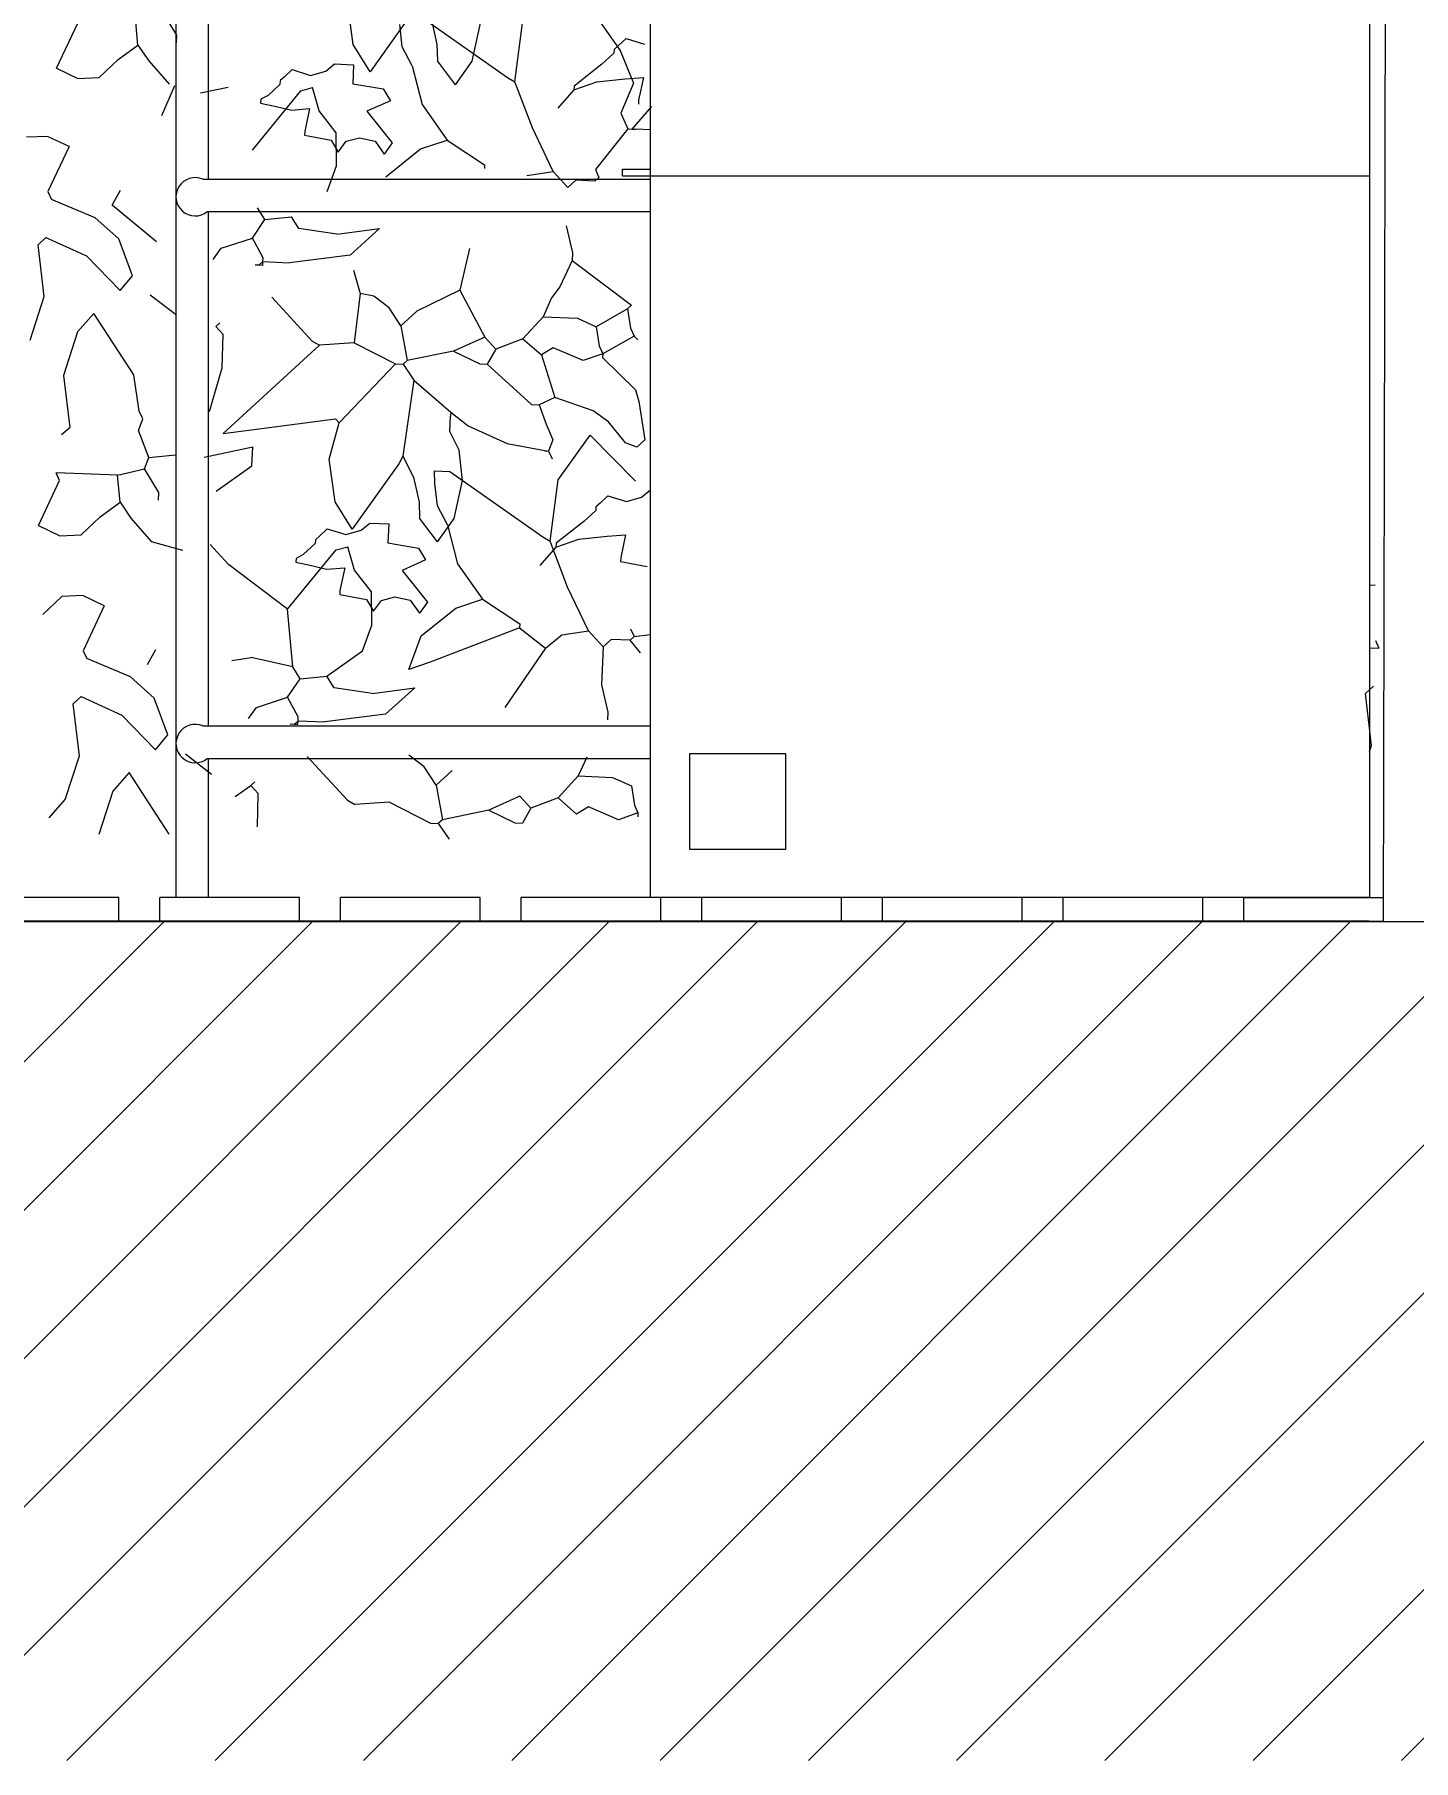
# Model space of a CAD drawing. Header units: centimetres. Extents: x 5667 to 17750, y 274 to 6203.
# Drawn here: x 5948.5 to 6063.6, y 4415.2 to 4559.2 of the extents above; entities that cross this region are included whole.
import ezdxf

# ---------------------------------------------------------------- set-up
doc = ezdxf.new("R2010")
doc.units = ezdxf.units.CM
doc.header["$MEASUREMENT"] = 0
doc.layers.get('0').update_dxf_attribs({"lineweight": 18})
for name, color, linetype, lineweight in [('A-FURN', 8, 'Continuous', 9), ('A-WALL-FULL', 7, 'Continuous', 20), ('G-ANNO-DIM', 3, 'Continuous', 9), ('G-HEDGE', 104, 'Continuous', 9)]:
    doc.layers.add(name, color=color, linetype=linetype, lineweight=lineweight)
doc.styles.add('ARIAL', font='arial.ttf')
doc.dimstyles.new('TICK_36', dxfattribs={"dimtxt": 10, "dimasz": 3.6, "dimexe": 1.8, "dimexo": 1.2, "dimgap": 1.8, "dimtad": 0, "dimdec": 0, "dimzin": 0, "dimdsep": 46, "dimtxsty": 'ARIAL', "dimblk": 'OBLIQUE', "dimcen": 1.8, "dimdle": 1.8, "dimclrd": 256, "dimclrt": 256, "dimadec": 0, "dimazin": 0, "dimtfac": 1, "dimtdec": 0, "dimtmove": 1, "dimatfit": 3, "dimldrblk": 'OPEN90', "dimfxl": 1, "dimtolj": 1, "dimtzin": 0, "dimarcsym": 0})

# ---------------------------------------------------------------- blocks, each defined once
blk = doc.blocks.new('_Oblique')
at = {"color": 0, "linetype": 'ByBlock', "lineweight": -2}
blk.add_line((-0.5, -0.5), (0.5, 0.5), dxfattribs=at)
blk = doc.blocks.new('*D33')
at = {"layer": 'Defpoints', "color": 0, "transparency": 16777216}
for p in [(6061.6, 4710.48), (5687.77, 4485.2), (6061.11, 4485.2)]:
    blk.add_point(p, dxfattribs=at)
at = {"layer": 'G-ANNO-DIM', "lineweight": -2, "transparency": 16777216}
for p, q in [((5687.77, 4712.28), (5687.77, 4610.81)), ((5687.77, 4483.4), (5687.77, 4584.87))]:
    blk.add_line(p, q, dxfattribs=at)
at = {"layer": 'G-ANNO-DIM', "color": 0, "lineweight": -2, "transparency": 16777216}
for p, q in [((6060.4, 4710.48), (5685.97, 4710.48)), ((6059.91, 4485.2), (5685.97, 4485.2))]:
    blk.add_line(p, q, dxfattribs=at)
at = {"layer": 'G-ANNO-DIM', "lineweight": -2, "transparency": 16777216, "xscale": 3.6, "yscale": 3.6, "zscale": 3.6}
for p, rotation in [((5687.77, 4710.48), 90), ((5687.77, 4485.2), 270)]:
    blk.add_blockref('_Oblique', p, dxfattribs=dict(at, rotation=rotation))
at = {"layer": 'G-ANNO-DIM', "transparency": 16777216, "insert": (5687.77, 4597.84), "char_height": 10, "attachment_point": 5, "rotation": 90, "style": 'ARIAL'}
blk.add_mtext('\\A1;225', dxfattribs=at)
blk = doc.blocks.new('_Open90')
at = {"color": 0, "linetype": 'ByBlock', "lineweight": -2}
for p, q in [((-0.5, 0.5), (0, 0)), ((0, 0), (-1, 0)), ((0, 0), (-0.5, -0.5))]:
    blk.add_line(p, q, dxfattribs=at)
blk = doc.blocks.new('*D34')
at = {"layer": 'Defpoints', "color": 0, "transparency": 16777216}
for p in [(5716.47, 4695.2), (6061.57, 4695.2), (6061.11, 4485.2)]:
    blk.add_point(p, dxfattribs=at)
at = {"layer": 'G-ANNO-DIM', "lineweight": -2, "transparency": 16777216}
for p, q in [((5716.47, 4697), (5716.47, 4603.11)), ((5716.47, 4483.4), (5716.47, 4577.28))]:
    blk.add_line(p, q, dxfattribs=at)
at = {"layer": 'G-ANNO-DIM', "color": 0, "lineweight": -2, "transparency": 16777216}
for p, q in [((6060.37, 4695.2), (5714.67, 4695.2)), ((6059.91, 4485.2), (5714.67, 4485.2))]:
    blk.add_line(p, q, dxfattribs=at)
at = {"layer": 'G-ANNO-DIM', "lineweight": -2, "transparency": 16777216, "xscale": 3.6, "yscale": 3.6, "zscale": 3.6}
for p, rotation in [((5716.47, 4695.2), 90), ((5716.47, 4485.2), 270)]:
    blk.add_blockref('_Oblique', p, dxfattribs=dict(at, rotation=rotation))
at = {"layer": 'G-ANNO-DIM', "transparency": 16777216, "insert": (5716.47, 4590.2), "char_height": 10, "attachment_point": 5, "rotation": 90, "style": 'ARIAL'}
blk.add_mtext('\\A1;210', dxfattribs=at)

msp = doc.modelspace()

# ---------------------------------------------------------------- hatches: boundary and pattern name
at = {"layer": 'A-WALL-FULL'}
h = msp.add_hatch(dxfattribs=at)
h.set_pattern_fill('ANSI31', color=0, scale=70)
h.set_pattern_definition([(45, (-2050.141, 2304.0196), (-6.187184, 6.187184), [])])
h.paths.add_polyline_path([(6690.4, 4485.2), (6666.88, 4485.2), (6666.88, 4710.48), (6666.88, 4780.48), (6061.6, 4780.48), (6061.6, 4710.48), (6061.57, 4695.2), (6065.62, 4695.2), (6075.13, 4695.2), (6075.13, 4710.48), (6375.51, 4710.48), (6652.86, 4710.48), (6652.86, 4485.2), (5730.58, 4485.2), (5730.58, 4415.2), (6690.4, 4415.2)])

# ---------------------------------------------------------------- linework, layer by layer
at = {"layer": 'A-FURN'}
for p, q in [((5960.33, 4637.84), (5960.33, 4487.2)), ((5963.03, 4589.27), (5963.03, 4547.13)), ((5962.58, 4547.13), (5999.94, 4547.13)), ((5999.94, 4547.41), (6059.94, 4547.41)), ((5962.96, 4544.42), (5999.94, 4544.42)), ((5963.03, 4544.42), (5963.03, 4501.51)), ((5962.58, 4501.51), (5999.94, 4501.51)), ((5962.96, 4498.8), (5999.94, 4498.8)), ((5963.03, 4498.8), (5963.03, 4487.2)), ((5955.57, 4487.2), (5943.92, 4487.2)), ((5955.57, 4485.2), (5955.57, 4487.2)), ((5970.64, 4487.2), (5958.99, 4487.2)), ((5958.99, 4485.2), (5958.99, 4487.2)), ((5963.03, 4487.2), (5960.33, 4487.2)), ((5970.64, 4485.2), (5970.64, 4487.2)), ((5985.72, 4487.2), (5974.07, 4487.2)), ((5974.07, 4485.2), (5974.07, 4487.2)), ((5985.72, 4485.2), (5985.72, 4487.2)), ((6000.8, 4487.2), (5989.15, 4487.2)), ((5989.15, 4485.2), (5989.15, 4487.2)), ((6000.8, 4485.2), (6000.8, 4487.2)), ((6015.88, 4487.2), (6004.23, 4487.2)), ((6004.23, 4485.2), (6004.23, 4487.2)), ((6015.88, 4485.2), (6015.88, 4487.2)), ((6030.95, 4487.2), (6019.3, 4487.2)), ((6019.3, 4485.2), (6019.3, 4487.2)), ((6030.95, 4485.2), (6030.95, 4487.2)), ((6046.03, 4487.2), (6034.38, 4487.2)), ((6034.38, 4485.2), (6034.38, 4487.2)), ((6046.03, 4485.2), (6046.03, 4487.2)), ((6049.46, 4485.2), (6049.46, 4487.2)), ((6049.46, 4487.2), (6061.11, 4487.2)), ((6052.26, 4487.2), (6054.96, 4487.2)), ((5955.57, 4485.2), (5943.92, 4485.2)), ((5970.64, 4485.2), (5958.99, 4485.2)), ((5985.72, 4485.2), (5974.07, 4485.2)), ((6000.8, 4485.2), (5989.15, 4485.2)), ((6015.88, 4485.2), (6004.23, 4485.2)), ((6030.95, 4485.2), (6019.3, 4485.2)), ((6046.03, 4485.2), (6034.38, 4485.2)), ((6061.11, 4485.2), (6049.46, 4485.2))]:
    msp.add_line(p, q, dxfattribs=at)
for points in [[(5999.94, 4487.2), (5999.94, 4562.41), (6059.94, 4562.41), (6059.94, 4487.2)], [(6003.21, 4491.2), (6003.21, 4499.2), (6011.21, 4499.2), (6011.21, 4491.2)]]:
    msp.add_lwpolyline(points, close=True, dxfattribs=at)
for centre in [(5961.94, 4545.66), (5961.94, 4500.04)]:
    msp.add_arc(centre, 1.6, 66.7709, 309.3571, dxfattribs=at)
at = {"layer": 'A-WALL-FULL'}
for p, q in [((6061.11, 4485.2), (6061.6, 4710.48)), ((5730.58, 4485.2), (6652.86, 4485.2)), ((6061.11, 4485.2), (6061.11, 4485.2))]:
    msp.add_line(p, q, dxfattribs=at)
at = {"layer": 'G-HEDGE'}
for p, q in [((5975.13, 4558.37), (5974.64, 4561.93)), ((5957.17, 4558.32), (5956.95, 4560.57)), ((5960.4, 4559.14), (5959.21, 4561.11)), ((5980.43, 4561.55), (5976.54, 4556.07)), ((5980.25, 4561.05), (5988.01, 4555.6)), ((5981.67, 4560.43), (5982.12, 4558.35)), ((5950.37, 4556.38), (5952.14, 4560.14)), ((5960.38, 4558.5), (5960.4, 4559.14)), ((5979.22, 4558.18), (5979.01, 4560.04)), ((5985.07, 4556.96), (5985.75, 4560.13)), ((5988.63, 4555.25), (5989.29, 4560.36)), ((5995.75, 4560.23), (5997.4, 4557.85)), ((5955.52, 4557.12), (5957.17, 4558.32)), ((5957.17, 4558.32), (5958.07, 4557.01)), ((5976.54, 4556.07), (5975.13, 4558.37)), ((5980.06, 4556.58), (5979.22, 4558.18)), ((5982.12, 4558.35), (5982.15, 4557)), ((5996.88, 4557.63), (5995.88, 4556.72)), ((5996.9, 4557.95), (5996.88, 4557.63)), ((5997.23, 4558.26), (5996.9, 4557.95)), ((5997.23, 4558.26), (5997.9, 4558.87)), ((5997.4, 4557.85), (5998.53, 4555.14)), ((5997.9, 4558.87), (5999.43, 4558.39)), ((5950.37, 4556.38), (5952.16, 4555.53)), ((5953.93, 4555.61), (5955.52, 4557.12)), ((5958.07, 4557.01), (5959.77, 4555.05)), ((5969.36, 4555.65), (5970.03, 4556.27)), ((5970.03, 4556.27), (5971.57, 4555.79)), ((5971.57, 4555.79), (5972.84, 4556.14)), ((5972.84, 4556.14), (5973.57, 4556.75)), ((5973.57, 4556.75), (5975.16, 4556.68)), ((5975.16, 4556.68), (5975.09, 4555.09)), ((5980.06, 4556.58), (5980.88, 4553.35)), ((5983.66, 4555.01), (5982.15, 4557)), ((5983.66, 4555.01), (5985.07, 4556.96)), ((5995.88, 4556.72), (5993.57, 4554.9)), ((5952.16, 4555.53), (5953.93, 4555.61)), ((5959.17, 4552.44), (5960.24, 4554.95)), ((5962.38, 4554.32), (5964.69, 4554.8)), ((5969.02, 4555.03), (5968.02, 4554.12)), ((5969.03, 4555.35), (5969.02, 4555.03)), ((5969.36, 4555.65), (5969.03, 4555.35)), ((5970.77, 4554.49), (5971.74, 4554.77)), ((5972.3, 4552.83), (5971.74, 4554.77)), ((5975.09, 4555.09), (5977.63, 4554.66)), ((5977.63, 4554.66), (5978.23, 4553.67)), ((5988.01, 4555.6), (5988.63, 4555.25)), ((5990.08, 4551.4), (5988.63, 4555.25)), ((5993.55, 4554.58), (5995.47, 4555.25)), ((5993.57, 4554.9), (5993.55, 4554.58)), ((5995.47, 4555.25), (5997.83, 4555.49)), ((5998.53, 4555.14), (5997.46, 4552.63)), ((5997.83, 4555.49), (5999.35, 4555.61)), ((5999.35, 4555.61), (5998.95, 4553.71)), ((5966.72, 4549.56), (5970.77, 4554.49)), ((5967.42, 4553.8), (5967.4, 4553.48)), ((5967.4, 4553.48), (5968.7, 4553.19)), ((5968.02, 4554.12), (5967.42, 4553.8)), ((5968.7, 4553.19), (5969.97, 4552.89)), ((5978.23, 4553.67), (5976.27, 4552.8)), ((5980.88, 4553.35), (5982.98, 4550.38)), ((5993.55, 4554.58), (5992.21, 4553.04)), ((6000.01, 4553.19), (5998.37, 4551.31)), ((5998.95, 4553.71), (5998.94, 4553.39)), ((5969.97, 4552.89), (5971.49, 4553.01)), ((5971.49, 4553.01), (5971.08, 4551.11)), ((5973.71, 4551), (5972.3, 4552.83)), ((5976.27, 4552.8), (5978.39, 4550.15)), ((5997.46, 4552.63), (5998.05, 4551.32)), ((5949.63, 4550.7), (5947.87, 4550.62)), ((5951.42, 4549.85), (5949.63, 4550.7)), ((5971.08, 4551.11), (5971.07, 4550.79)), ((5971.07, 4550.79), (5973.29, 4550.37)), ((5973.29, 4550.37), (5973.88, 4549.39)), ((5973.74, 4548.23), (5973.71, 4551)), ((5974.55, 4550.29), (5975.65, 4550.58)), ((5975.65, 4550.58), (5976.95, 4550.3)), ((5976.95, 4550.3), (5977.71, 4549.22)), ((5980.75, 4549.66), (5982.98, 4550.38)), ((5982.98, 4550.38), (5986.09, 4548.33)), ((5991.82, 4547.76), (5990.08, 4551.4)), ((5998.05, 4551.32), (5995.34, 4547.93)), ((5998.05, 4551.32), (5998.37, 4551.31)), ((5998.37, 4551.31), (5998.68, 4551.3)), ((5999.94, 4551.24), (5998.68, 4551.3)), ((5951.42, 4549.85), (5949.66, 4546.09)), ((5973.88, 4549.39), (5974.55, 4550.29)), ((5978.39, 4550.15), (5977.71, 4549.22)), ((5977.86, 4547.32), (5980.75, 4549.66)), ((5972.96, 4546.09), (5973.74, 4548.23)), ((5986.09, 4548.33), (5986.08, 4548.01)), ((5989.61, 4547.43), (5991.82, 4547.76)), ((5991.82, 4547.76), (5993.04, 4546.43)), ((5995.34, 4547.93), (5995.63, 4547.27)), ((5997.6, 4547.41), (5997.6, 4547.97)), ((5997.6, 4547.97), (5999.94, 4547.97)), ((5949.66, 4546.09), (5949.95, 4545.44)), ((5955.01, 4544.95), (5955.71, 4546.2)), ((5993.7, 4547.04), (5993.04, 4546.43)), ((5995.3, 4546.97), (5993.7, 4547.04)), ((5995.63, 4547.27), (5995.3, 4546.97)), ((5953.59, 4543.91), (5949.95, 4545.44)), ((5958.72, 4541.91), (5955.01, 4544.95)), ((5967.75, 4543.76), (5967.15, 4544.74)), ((5955.57, 4542.14), (5953.59, 4543.91)), ((5966.72, 4542.21), (5967.75, 4543.76)), ((5967.75, 4543.76), (5969.99, 4543.98)), ((5970.59, 4543), (5969.99, 4543.98)), ((5992.9, 4543.24), (5993.44, 4540.98)), ((5949.49, 4542.26), (5948.83, 4541.65)), ((5949.35, 4537.33), (5948.83, 4541.65)), ((5949.49, 4542.26), (5952.87, 4540.72)), ((5956.71, 4539.07), (5955.57, 4542.14)), ((5964.12, 4541.36), (5966.72, 4542.21)), ((5967.61, 4540.57), (5966.72, 4542.21)), ((5973.76, 4542.54), (5970.59, 4543)), ((5973.76, 4542.54), (5977.32, 4543)), ((5977.32, 4543), (5974.88, 4540.8)), ((5952.87, 4540.72), (5955.69, 4537.84)), ((5963.45, 4540.43), (5964.12, 4541.36)), ((5967.26, 4539.94), (5967.59, 4540.25)), ((5967.58, 4539.93), (5967.59, 4540.25)), ((5967.59, 4540.25), (5967.61, 4540.57)), ((5967.59, 4540.25), (5969.82, 4540.15)), ((5974.88, 4540.8), (5969.82, 4540.15)), ((5984.83, 4541.35), (5984.04, 4537.87)), ((5993.41, 4540.34), (5992.36, 4538.15)), ((5993.44, 4540.98), (5993.41, 4540.34)), ((5993.41, 4540.34), (5998.36, 4536.61)), ((5955.69, 4537.84), (5956.71, 4539.07)), ((5967.26, 4539.94), (5966.94, 4539.96)), ((5967.58, 4539.93), (5967.26, 4539.94)), ((5975.16, 4539.54), (5975.71, 4537.6)), ((5948.16, 4533.69), (5949.35, 4537.33)), ((5960.37, 4535.77), (5958.2, 4537.46)), ((5975.71, 4537.6), (5975.21, 4533.46)), ((5976.84, 4537.37), (5975.71, 4537.6)), ((5978.12, 4536.4), (5976.84, 4537.37)), ((5984.04, 4537.87), (5980.44, 4536.11)), ((5984.04, 4537.87), (5986.1, 4533.95)), ((5992.36, 4538.15), (5991.68, 4537.22)), ((5953.48, 4535.93), (5952.13, 4534.39)), ((5956.82, 4530.8), (5953.48, 4535.93)), ((5968.35, 4537.28), (5971.71, 4533.61)), ((5979.11, 4534.89), (5978.12, 4536.4)), ((5980.44, 4536.11), (5979.11, 4534.89)), ((5991.68, 4537.22), (5990.97, 4535.65)), ((5998.03, 4536.3), (5995.41, 4534.82)), ((5998.36, 4536.61), (5998.03, 4536.3)), ((5998.03, 4536.3), (5998.28, 4534.69)), ((5963.66, 4534.84), (5963.99, 4535.15)), ((5964.27, 4534.18), (5963.66, 4534.84)), ((5979.11, 4534.89), (5979.62, 4531.99)), ((5990.97, 4535.65), (5989.29, 4533.81)), ((5990.97, 4535.65), (5993.84, 4535.53)), ((5993.84, 4535.53), (5995.41, 4534.82)), ((5995.41, 4534.82), (5995.66, 4533.21)), ((5998.28, 4534.69), (5998.57, 4534.04)), ((5952.13, 4534.39), (5950.95, 4530.74)), ((5964.19, 4531.4), (5964.27, 4534.18)), ((5972.33, 4533.27), (5964.29, 4525.9)), ((5971.71, 4533.61), (5972.33, 4533.27)), ((5975.21, 4533.46), (5972.33, 4533.27)), ((5975.21, 4533.46), (5978.65, 4531.71)), ((5986.1, 4533.95), (5983.49, 4532.78)), ((5986.1, 4533.95), (5987.02, 4532.95)), ((5989.29, 4533.81), (5987.02, 4532.95)), ((5989.29, 4533.81), (5990.83, 4532.46)), ((5991.82, 4533.06), (5990.83, 4532.46)), ((5994.33, 4531.99), (5991.82, 4533.06)), ((5995.66, 4533.21), (5995.95, 4532.56)), ((5998.57, 4534.04), (5995.95, 4532.56)), ((5998.88, 4533.71), (5998.57, 4534.04)), ((5978.65, 4531.71), (5973.97, 4526.8)), ((5978.65, 4531.71), (5979.29, 4531.69)), ((5979.62, 4531.99), (5979.29, 4531.69)), ((5979.29, 4531.69), (5980.19, 4530.37)), ((5983.49, 4532.78), (5979.62, 4531.99)), ((5983.49, 4532.78), (5985.69, 4531.73)), ((5985.69, 4531.73), (5986.32, 4531.7)), ((5987.02, 4532.95), (5986.32, 4531.7)), ((5986.32, 4531.7), (5990.01, 4528.34)), ((5990.83, 4532.46), (5991.95, 4528.9)), ((5995.95, 4532.56), (5994.33, 4531.99)), ((5995.95, 4532.56), (5995.94, 4532.24)), ((5995.94, 4532.24), (5998.7, 4529.56)), ((5950.95, 4530.74), (5951.47, 4526.42)), ((5957.28, 4527.77), (5956.82, 4530.8)), ((5963.15, 4527.75), (5964.19, 4531.4)), ((5980.19, 4530.37), (5979.28, 4524.02)), ((5980.19, 4530.37), (5983.27, 4527.68)), ((5991.95, 4528.9), (5990.65, 4528.31)), ((5995.15, 4527.8), (5991.95, 4528.9)), ((5998.7, 4529.56), (5998.97, 4528.59)), ((5957.57, 4527.12), (5957.28, 4527.77)), ((5983.2, 4526.08), (5983.26, 4527.36)), ((5983.27, 4527.68), (5983.26, 4527.36)), ((5983.27, 4527.68), (5984.72, 4526.54)), ((5990.01, 4528.34), (5990.65, 4528.31)), ((5990.65, 4528.31), (5991.22, 4526.69)), ((5996.42, 4526.88), (5995.15, 4527.8)), ((5998.97, 4528.59), (5999.47, 4525.37)), ((5950.8, 4525.82), (5951.47, 4526.42)), ((5957.21, 4526.17), (5957.57, 4527.12)), ((5958.07, 4523.9), (5957.21, 4526.17)), ((5964.29, 4525.9), (5973.66, 4527.14)), ((5973.13, 4523.78), (5973.97, 4526.8)), ((5973.66, 4527.14), (5973.97, 4526.8)), ((5983.97, 4524.51), (5983.2, 4526.08)), ((5984.72, 4526.54), (5987.98, 4525.08)), ((5991.22, 4526.69), (5991.8, 4525.39)), ((5997.86, 4525.12), (5996.42, 4526.88)), ((5962.69, 4523.93), (5966.74, 4524.8)), ((5966.67, 4523.21), (5966.74, 4524.8)), ((5984.25, 4521.98), (5983.97, 4524.51)), ((5987.98, 4525.08), (5991.44, 4524.44)), ((5991.12, 4524.46), (5991.44, 4524.44)), ((5991.8, 4525.39), (5991.44, 4524.44)), ((5991.44, 4524.44), (5991.73, 4523.79)), ((5992.23, 4522.05), (5994.89, 4525.78)), ((5994.89, 4525.78), (5998.69, 4521.92)), ((5998.81, 4524.76), (5997.86, 4525.12)), ((5999.47, 4525.37), (5998.81, 4524.76)), ((5955.45, 4522.42), (5957.71, 4522.96)), ((5957.71, 4522.96), (5958.07, 4523.9)), ((5958.9, 4520.99), (5957.71, 4522.96)), ((5958.07, 4523.9), (5960.31, 4524.12)), ((5963.7, 4521.1), (5966.67, 4523.21)), ((5973.63, 4520.21), (5973.13, 4523.78)), ((5978.93, 4523.39), (5975.04, 4517.92)), ((5979.28, 4524.02), (5978.93, 4523.39)), ((5979.28, 4524.02), (5980.16, 4522.27)), ((5948.87, 4518.23), (5950.63, 4521.99)), ((5950.63, 4521.99), (5950.34, 4522.64)), ((5955.45, 4522.42), (5950.34, 4522.64)), ((5955.67, 4520.17), (5955.45, 4522.42)), ((5980.16, 4522.27), (5980.62, 4520.19)), ((5981.92, 4522.8), (5983.19, 4522.74)), ((5981.95, 4521.73), (5981.92, 4522.8)), ((5982.16, 4519.87), (5981.95, 4521.73)), ((5983.19, 4522.74), (5990.95, 4517.29)), ((5983.56, 4518.81), (5984.25, 4521.98)), ((5991.57, 4516.94), (5992.23, 4522.05)), ((5954.02, 4518.96), (5955.67, 4520.17)), ((5955.67, 4520.17), (5956.57, 4518.85)), ((5958.87, 4520.35), (5958.9, 4520.99)), ((5975.04, 4517.92), (5973.63, 4520.21)), ((5980.62, 4520.19), (5980.65, 4518.84)), ((5995.73, 4520.1), (5995.39, 4519.8)), ((5995.73, 4520.1), (5996.39, 4520.71)), ((5996.39, 4520.71), (5997.93, 4520.24)), ((5997.93, 4520.24), (5999.2, 4520.59)), ((5999.2, 4520.59), (5999.93, 4521.2)), ((5952.42, 4517.46), (5954.02, 4518.96)), ((5956.57, 4518.85), (5958.27, 4516.89)), ((5982.16, 4516.86), (5980.65, 4518.84)), ((5983, 4518.28), (5982.16, 4519.87)), ((5982.16, 4516.86), (5983.56, 4518.81)), ((5995.38, 4519.48), (5994.38, 4518.56)), ((5995.39, 4519.8), (5995.38, 4519.48)), ((5948.87, 4518.23), (5950.66, 4517.38)), ((5950.66, 4517.38), (5952.42, 4517.46)), ((5972.31, 4517.35), (5971.97, 4517.04)), ((5972.31, 4517.35), (5972.97, 4517.96)), ((5972.97, 4517.96), (5974.51, 4517.49)), ((5974.51, 4517.49), (5975.78, 4517.83)), ((5975.78, 4517.83), (5976.51, 4518.44)), ((5976.51, 4518.44), (5978.1, 4518.37)), ((5978.1, 4518.37), (5978.03, 4516.78)), ((5983, 4518.28), (5983.82, 4515.04)), ((5990.95, 4517.29), (5991.57, 4516.94)), ((5994.38, 4518.56), (5992.06, 4516.75)), ((5993.97, 4517.1), (5996.33, 4517.34)), ((5996.33, 4517.34), (5997.85, 4517.45)), ((5997.85, 4517.45), (5997.45, 4515.55)), ((5958.27, 4516.89), (5960.88, 4516.17)), ((5964.71, 4514.98), (5963.18, 4516.65)), ((5969.66, 4511.25), (5973.71, 4516.19)), ((5970.96, 4515.81), (5970.36, 4515.49)), ((5971.96, 4516.72), (5970.96, 4515.81)), ((5971.97, 4517.04), (5971.96, 4516.72)), ((5973.71, 4516.19), (5974.68, 4516.46)), ((5975.24, 4514.52), (5974.68, 4516.46)), ((5978.03, 4516.78), (5980.57, 4516.35)), ((5980.57, 4516.35), (5981.17, 4515.36)), ((5992.05, 4516.43), (5990.71, 4514.89)), ((5993.02, 4513.1), (5991.57, 4516.94)), ((5992.05, 4516.43), (5993.97, 4517.1)), ((5992.06, 4516.75), (5992.05, 4516.43)), ((5969.66, 4511.25), (5964.71, 4514.98)), ((5970.36, 4515.49), (5970.34, 4515.17)), ((5970.34, 4515.17), (5971.64, 4514.89)), ((5971.64, 4514.89), (5972.91, 4514.58)), ((5972.91, 4514.58), (5974.43, 4514.7)), ((5974.43, 4514.7), (5974.02, 4512.8)), ((5976.65, 4512.69), (5975.24, 4514.52)), ((5981.17, 4515.36), (5979.21, 4514.49)), ((5979.21, 4514.49), (5981.33, 4511.84)), ((5983.82, 4515.04), (5985.92, 4512.08)), ((5997.45, 4515.55), (5997.43, 4515.23)), ((5997.43, 4515.23), (5999.65, 4514.82)), ((5994.76, 4509.45), (5993.02, 4513.1)), ((6060.4, 4513.26), (6059.94, 4513.24)), ((5950.81, 4512.31), (5949.22, 4510.81)), ((5952.58, 4512.39), (5950.81, 4512.31)), ((5954.36, 4511.54), (5952.58, 4512.39)), ((5954.36, 4511.54), (5952.6, 4507.78)), ((5974.02, 4512.8), (5974.01, 4512.48)), ((5974.01, 4512.48), (5976.23, 4512.06)), ((5976.23, 4512.06), (5976.83, 4511.08)), ((5976.68, 4509.92), (5976.65, 4512.69)), ((5976.83, 4511.08), (5977.49, 4511.98)), ((5977.49, 4511.98), (5978.59, 4512.27)), ((5978.59, 4512.27), (5979.89, 4511.99)), ((5979.89, 4511.99), (5980.65, 4510.91)), ((5981.33, 4511.84), (5980.65, 4510.91)), ((5983.7, 4511.35), (5985.92, 4512.08)), ((5985.92, 4512.08), (5989.03, 4510.02)), ((5970.09, 4506.44), (5969.66, 4511.25)), ((5980.81, 4509.02), (5983.7, 4511.35)), ((5989.03, 4510.02), (5989.02, 4509.7)), ((5975.9, 4507.78), (5976.68, 4509.92)), ((5979.78, 4506.22), (5980.81, 4509.02)), ((5989.02, 4509.7), (5981.54, 4506.83)), ((5989.02, 4509.7), (5991.18, 4508.01)), ((5991.18, 4508.01), (5992.55, 4509.12)), ((5992.55, 4509.12), (5994.76, 4509.45)), ((5994.76, 4509.45), (5995.98, 4508.12)), ((5996.65, 4508.73), (5995.98, 4508.12)), ((5998.24, 4508.66), (5996.65, 4508.73)), ((5998.57, 4508.97), (5998.24, 4508.66)), ((5999.09, 4507.6), (5998.24, 4508.66)), ((5998.28, 4509.62), (5998.57, 4508.97)), ((5998.57, 4508.97), (5999.94, 4509.15)), ((6060.43, 4508.65), (6060.72, 4508)), ((5952.6, 4507.78), (5952.89, 4507.13)), ((5956.54, 4505.61), (5952.89, 4507.13)), ((5957.95, 4506.65), (5958.65, 4507.89)), ((5965, 4506.98), (5966.61, 4507.23)), ((5970.09, 4506.44), (5966.61, 4507.23)), ((5972.93, 4505.67), (5975.9, 4507.78)), ((5991.18, 4508.01), (5987.77, 4503.05)), ((5995.98, 4508.12), (5995.84, 4504.93)), ((6059.94, 4508.03), (6060.72, 4508)), ((5970.69, 4505.45), (5970.09, 4506.44)), ((5970.69, 4505.45), (5972.93, 4505.67)), ((5973.53, 4504.69), (5972.93, 4505.67)), ((5981.54, 4506.83), (5979.78, 4506.22)), ((5958.51, 4503.83), (5956.54, 4505.61)), ((5969.66, 4503.9), (5970.69, 4505.45)), ((5976.71, 4504.23), (5973.53, 4504.69)), ((5976.71, 4504.23), (5980.26, 4504.69)), ((5980.26, 4504.69), (5977.82, 4502.49)), ((5995.84, 4504.93), (5996.38, 4502.67)), ((6060.26, 4504.82), (6059.6, 4504.21)), ((6060.11, 4499.89), (6059.6, 4504.21)), ((5952.43, 4503.96), (5951.77, 4503.35)), ((5952.29, 4499.03), (5951.77, 4503.35)), ((5952.43, 4503.96), (5955.81, 4502.41)), ((5959.65, 4500.76), (5958.51, 4503.83)), ((5966.39, 4502.12), (5967.07, 4503.05)), ((5967.07, 4503.05), (5969.66, 4503.9)), ((5970.55, 4502.26), (5969.66, 4503.9)), ((5955.81, 4502.41), (5958.63, 4499.53)), ((5970.2, 4501.64), (5969.88, 4501.65)), ((5970.2, 4501.64), (5970.53, 4501.94)), ((5970.52, 4501.62), (5970.2, 4501.64)), ((5970.52, 4501.62), (5970.53, 4501.94)), ((5970.53, 4501.94), (5970.55, 4502.26)), ((5970.53, 4501.94), (5972.77, 4501.85)), ((5977.82, 4502.49), (5972.77, 4501.85)), ((5996.38, 4502.67), (5996.35, 4502.03)), ((5958.63, 4499.53), (5959.65, 4500.76)), ((6059.94, 4499.35), (6060.11, 4499.89)), ((5951.1, 4495.38), (5952.29, 4499.03)), ((5963.31, 4497.46), (5961.14, 4499.16)), ((5971.29, 4498.97), (5974.65, 4495.31)), ((5981.06, 4498.09), (5979.78, 4499.07)), ((5994.62, 4498.91), (5993.91, 4497.34)), ((5956.42, 4497.62), (5955.07, 4496.08)), ((5959.76, 4492.49), (5956.42, 4497.62)), ((5982.05, 4496.58), (5981.06, 4498.09)), ((5983.38, 4497.8), (5982.05, 4496.58)), ((5993.91, 4497.34), (5992.23, 4495.5)), ((5993.91, 4497.34), (5996.78, 4497.22)), ((5996.78, 4497.22), (5998.35, 4496.51)), ((5955.07, 4496.08), (5953.89, 4492.44)), ((5965.28, 4495.63), (5966.6, 4496.54)), ((5966.6, 4496.54), (5966.93, 4496.84)), ((5967.21, 4495.87), (5966.6, 4496.54)), ((5967.13, 4493.09), (5967.21, 4495.87)), ((5982.05, 4496.58), (5982.57, 4493.68)), ((5989.04, 4495.64), (5986.44, 4494.47)), ((5989.04, 4495.64), (5989.96, 4494.64)), ((5998.35, 4496.51), (5998.6, 4494.9)), ((5949.76, 4493.85), (5951.1, 4495.38)), ((5974.65, 4495.31), (5975.27, 4494.96)), ((5978.16, 4495.15), (5975.27, 4494.96)), ((5978.16, 4495.15), (5981.59, 4493.41)), ((5986.44, 4494.47), (5982.57, 4493.68)), ((5986.44, 4494.47), (5988.63, 4493.42)), ((5989.96, 4494.64), (5989.26, 4493.39)), ((5992.23, 4495.5), (5989.96, 4494.64)), ((5992.23, 4495.5), (5993.77, 4494.15)), ((5994.76, 4494.75), (5993.77, 4494.15)), ((5997.27, 4493.68), (5994.76, 4494.75)), ((5998.89, 4494.25), (5997.27, 4493.68)), ((5998.6, 4494.9), (5998.89, 4494.25)), ((5998.89, 4494.25), (5998.88, 4493.93)), ((5981.59, 4493.41), (5982.23, 4493.38)), ((5982.57, 4493.68), (5982.23, 4493.38)), ((5982.23, 4493.38), (5983.13, 4492.06)), ((5988.63, 4493.42), (5989.26, 4493.39))]:
    msp.add_line(p, q, dxfattribs=at)
msp.add_lwpolyline([(5997.6, 4547.41), (5999.94, 4547.41)], dxfattribs=at)

# ---------------------------------------------------------------- dimensions: what is measured, and where the dimension line sits
at = {"layer": 'G-ANNO-DIM'}
for base, p1, p2, picture, middle in [((5687.77, 4485.2), (6061.6, 4710.48), (6061.11, 4485.2), '*D33', (5687.77, 4597.84)), ((5716.47, 4695.2), (6061.11, 4485.2), (6061.57, 4695.2), '*D34', (5716.47, 4590.2))]:
    dim = msp.add_linear_dim(base=base, p1=p1, p2=p2, angle=90, dimstyle='TICK_36', dxfattribs=at)
    dim.commit()
    dim.dimension.update_dxf_attribs({"geometry": picture, "text_midpoint": middle})

doc.saveas('drawing.dxf')
